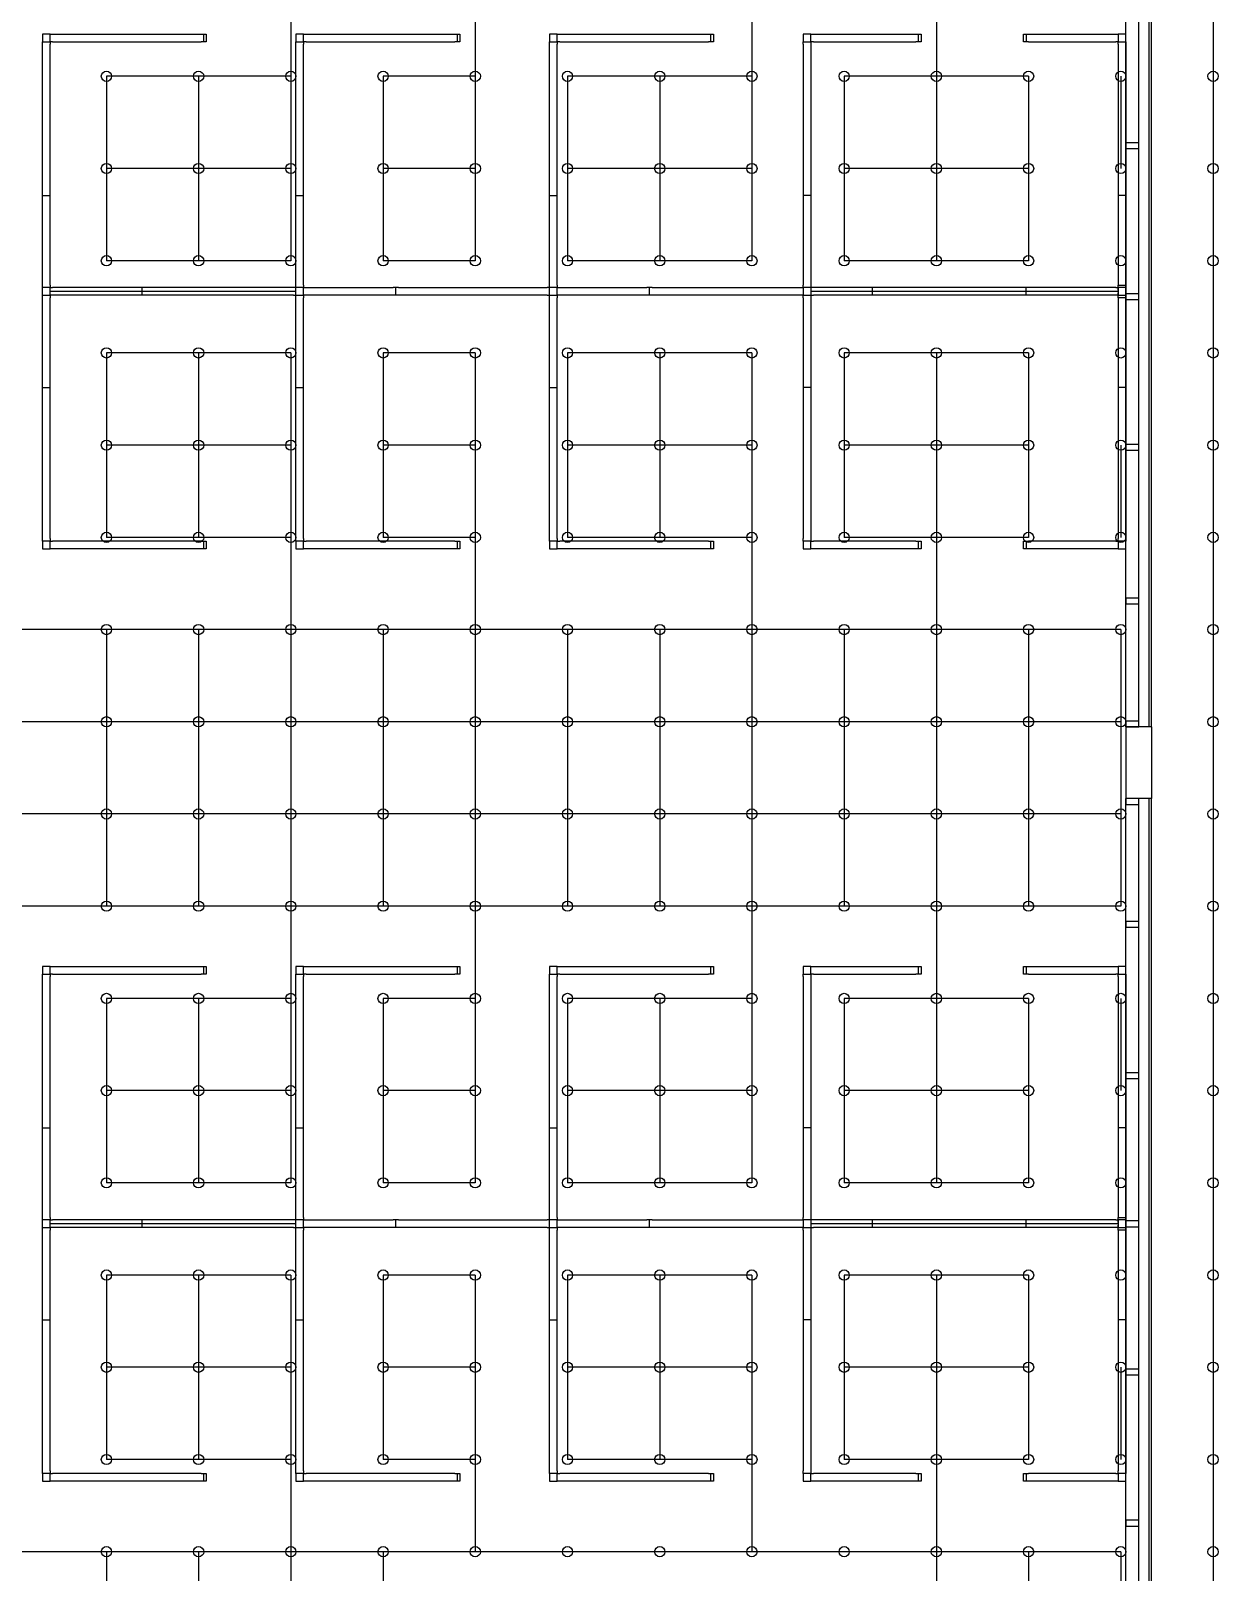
# Model space of a CAD drawing. Header units: inches. Extents: x 1102 to 3431, y 1202 to 3384.
# Drawn here: x 2946 to 3410, y 1988 to 2590 of the extents above; entities that cross this region are included whole.
import ezdxf

# ---------------------------------------------------------------- set-up
doc = ezdxf.new("R2010")
doc.units = ezdxf.units.IN
doc.header["$MEASUREMENT"] = 0
for name, color, linetype in [('E-B-FURR', 6, 'CONTINUOUS'), ('E-B-GLAZ', 8, 'CONTINUOUS'), ('E-B-MULL', 8, 'CONTINUOUS'), ('E-B-SHEL', 2, 'CONTINUOUS'), ('PANELS_201', 6, 'CONTINUOUS')]:
    doc.layers.add(name, color=color, linetype=linetype)

msp = doc.modelspace()

# ---------------------------------------------------------------- linework, layer by layer
at = {"layer": 'E-B-FURR'}
for p, q in [((3374, 2318), (3374, 2654)), ((3374, 1958), (3374, 2290))]:
    msp.add_line(p, q, dxfattribs=at)
at = {"layer": 'E-B-FURR', "color": 3}
for p, q in [((3048, 2608), (3048, 2572)), ((3120, 2608), (3120, 2572)), ((3228, 2608), (3228, 2572)), ((3300, 2608), (3300, 2572)), ((3408, 2608), (3408, 2572)), ((2976, 2572), (2976, 2536)), ((3012, 2572), (2976, 2572)), ((3012, 2572), (3012, 2536)), ((3048, 2572), (3012, 2572)), ((3048, 2572), (3048, 2536)), ((3084, 2572), (3084, 2536)), ((3120, 2572), (3084, 2572)), ((3120, 2572), (3120, 2536)), ((3156, 2572), (3156, 2536)), ((3192, 2572), (3156, 2572)), ((3192, 2572), (3192, 2536)), ((3228, 2572), (3192, 2572)), ((3228, 2572), (3228, 2536)), ((3264, 2572), (3264, 2536)), ((3300, 2572), (3264, 2572)), ((3300, 2572), (3300, 2536)), ((3336, 2572), (3300, 2572)), ((3336, 2572), (3336, 2536)), ((3372, 2572), (3372, 2536)), ((3408, 2572), (3408, 2536)), ((2976, 2536), (2976, 2500)), ((3012, 2536), (2976, 2536)), ((3012, 2536), (3012, 2500)), ((3048, 2536), (3012, 2536)), ((3048, 2536), (3048, 2500)), ((3084, 2536), (3084, 2500)), ((3120, 2536), (3084, 2536)), ((3120, 2536), (3120, 2500)), ((3156, 2536), (3156, 2500)), ((3192, 2536), (3156, 2536)), ((3192, 2536), (3192, 2500)), ((3228, 2536), (3192, 2536)), ((3228, 2536), (3228, 2500)), ((3264, 2536), (3264, 2500)), ((3300, 2536), (3264, 2536)), ((3300, 2536), (3300, 2500)), ((3336, 2536), (3300, 2536)), ((3336, 2536), (3336, 2500)), ((3408, 2536), (3408, 2500)), ((3012, 2500), (2976, 2500)), ((3048, 2500), (3012, 2500)), ((3120, 2500), (3084, 2500)), ((3192, 2500), (3156, 2500)), ((3228, 2500), (3192, 2500)), ((3300, 2500), (3264, 2500)), ((3336, 2500), (3300, 2500)), ((3408, 2500), (3408, 2464)), ((2976, 2464), (2976, 2428)), ((3012, 2464), (2976, 2464)), ((3012, 2464), (3012, 2428)), ((3048, 2464), (3012, 2464)), ((3048, 2464), (3048, 2428)), ((3084, 2464), (3084, 2428)), ((3120, 2464), (3084, 2464)), ((3120, 2464), (3120, 2428)), ((3156, 2464), (3156, 2428)), ((3192, 2464), (3156, 2464)), ((3192, 2464), (3192, 2428)), ((3228, 2464), (3192, 2464)), ((3228, 2464), (3228, 2428)), ((3264, 2464), (3264, 2428)), ((3300, 2464), (3264, 2464)), ((3300, 2464), (3300, 2428)), ((3336, 2464), (3300, 2464)), ((3336, 2464), (3336, 2428)), ((3408, 2464), (3408, 2428)), ((2976, 2428), (2976, 2392)), ((3012, 2428), (2976, 2428)), ((3012, 2428), (3012, 2392)), ((3048, 2428), (3012, 2428)), ((3048, 2428), (3048, 2392)), ((3084, 2428), (3084, 2392)), ((3120, 2428), (3084, 2428)), ((3120, 2428), (3120, 2392)), ((3156, 2428), (3156, 2392)), ((3192, 2428), (3156, 2428)), ((3192, 2428), (3192, 2392)), ((3228, 2428), (3192, 2428)), ((3228, 2428), (3228, 2392)), ((3264, 2428), (3264, 2392)), ((3300, 2428), (3264, 2428)), ((3300, 2428), (3300, 2392)), ((3336, 2428), (3300, 2428)), ((3336, 2428), (3336, 2392)), ((3372, 2428), (3372, 2392)), ((3408, 2428), (3408, 2392)), ((3012, 2392), (2976, 2392)), ((3048, 2392), (3012, 2392)), ((3048, 2392), (3048, 2356)), ((3120, 2392), (3084, 2392)), ((3120, 2392), (3120, 2356)), ((3192, 2392), (3156, 2392)), ((3228, 2392), (3192, 2392)), ((3228, 2392), (3228, 2356)), ((3300, 2392), (3264, 2392)), ((3300, 2392), (3300, 2356)), ((3336, 2392), (3300, 2392)), ((3408, 2392), (3408, 2356)), ((2976, 2356), (2940, 2356)), ((2976, 2356), (2976, 2320)), ((3012, 2356), (2976, 2356)), ((3012, 2356), (3012, 2320)), ((3048, 2356), (3012, 2356)), ((3048, 2356), (3048, 2320)), ((3084, 2356), (3048, 2356)), ((3084, 2356), (3084, 2320)), ((3120, 2356), (3084, 2356)), ((3120, 2356), (3120, 2320)), ((3156, 2356), (3120, 2356)), ((3156, 2356), (3156, 2320)), ((3192, 2356), (3156, 2356)), ((3192, 2356), (3192, 2320)), ((3228, 2356), (3192, 2356)), ((3228, 2356), (3228, 2320)), ((3264, 2356), (3228, 2356)), ((3264, 2356), (3264, 2320)), ((3300, 2356), (3264, 2356)), ((3300, 2356), (3300, 2320)), ((3336, 2356), (3300, 2356)), ((3336, 2356), (3336, 2320)), ((3372, 2356), (3336, 2356)), ((3372, 2356), (3372, 2320)), ((3408, 2356), (3408, 2320)), ((2976, 2320), (2940, 2320)), ((2976, 2320), (2976, 2284)), ((3012, 2320), (2976, 2320)), ((3012, 2320), (3012, 2284)), ((3048, 2320), (3012, 2320)), ((3048, 2320), (3048, 2284)), ((3084, 2320), (3048, 2320)), ((3084, 2320), (3084, 2284)), ((3120, 2320), (3084, 2320)), ((3120, 2320), (3120, 2284)), ((3156, 2320), (3120, 2320)), ((3156, 2320), (3156, 2284)), ((3192, 2320), (3156, 2320)), ((3192, 2320), (3192, 2284)), ((3228, 2320), (3192, 2320)), ((3228, 2320), (3228, 2284)), ((3264, 2320), (3228, 2320)), ((3264, 2320), (3264, 2284)), ((3300, 2320), (3264, 2320)), ((3300, 2320), (3300, 2284)), ((3336, 2320), (3300, 2320)), ((3336, 2320), (3336, 2284)), ((3372, 2320), (3336, 2320)), ((3372, 2320), (3372, 2284)), ((3408, 2320), (3408, 2284)), ((2976, 2284), (2940, 2284)), ((2976, 2284), (2976, 2248)), ((3012, 2284), (2976, 2284)), ((3012, 2284), (3012, 2248)), ((3048, 2284), (3012, 2284)), ((3048, 2284), (3048, 2248)), ((3084, 2284), (3048, 2284)), ((3084, 2284), (3084, 2248)), ((3120, 2284), (3084, 2284)), ((3120, 2284), (3120, 2248)), ((3156, 2284), (3120, 2284)), ((3156, 2284), (3156, 2248)), ((3192, 2284), (3156, 2284)), ((3192, 2284), (3192, 2248)), ((3228, 2284), (3192, 2284)), ((3228, 2284), (3228, 2248)), ((3264, 2284), (3228, 2284)), ((3264, 2284), (3264, 2248)), ((3300, 2284), (3264, 2284)), ((3300, 2284), (3300, 2248)), ((3336, 2284), (3300, 2284)), ((3336, 2284), (3336, 2248)), ((3372, 2284), (3336, 2284)), ((3372, 2284), (3372, 2248)), ((3408, 2284), (3408, 2248)), ((2976, 2248), (2940, 2248)), ((3012, 2248), (2976, 2248)), ((3048, 2248), (3012, 2248)), ((3048, 2248), (3048, 2212)), ((3084, 2248), (3048, 2248)), ((3120, 2248), (3084, 2248)), ((3120, 2248), (3120, 2212)), ((3156, 2248), (3120, 2248)), ((3192, 2248), (3156, 2248)), ((3228, 2248), (3192, 2248)), ((3228, 2248), (3228, 2212)), ((3264, 2248), (3228, 2248)), ((3300, 2248), (3264, 2248)), ((3300, 2248), (3300, 2212)), ((3336, 2248), (3300, 2248)), ((3372, 2248), (3336, 2248)), ((3408, 2248), (3408, 2212)), ((2976, 2212), (2976, 2176)), ((3012, 2212), (2976, 2212)), ((3012, 2212), (3012, 2176)), ((3048, 2212), (3012, 2212)), ((3048, 2212), (3048, 2176)), ((3084, 2212), (3084, 2176)), ((3120, 2212), (3084, 2212)), ((3120, 2212), (3120, 2176)), ((3156, 2212), (3156, 2176)), ((3192, 2212), (3156, 2212)), ((3192, 2212), (3192, 2176)), ((3228, 2212), (3192, 2212)), ((3228, 2212), (3228, 2176)), ((3264, 2212), (3264, 2176)), ((3300, 2212), (3264, 2212)), ((3300, 2212), (3300, 2176)), ((3336, 2212), (3300, 2212)), ((3336, 2212), (3336, 2176)), ((3372, 2212), (3372, 2176)), ((3408, 2212), (3408, 2176)), ((2976, 2176), (2976, 2140)), ((3012, 2176), (2976, 2176)), ((3012, 2176), (3012, 2140)), ((3048, 2176), (3012, 2176)), ((3048, 2176), (3048, 2140)), ((3084, 2176), (3084, 2140)), ((3120, 2176), (3084, 2176)), ((3120, 2176), (3120, 2140)), ((3156, 2176), (3156, 2140)), ((3192, 2176), (3156, 2176)), ((3192, 2176), (3192, 2140)), ((3228, 2176), (3192, 2176)), ((3228, 2176), (3228, 2140)), ((3264, 2176), (3264, 2140)), ((3300, 2176), (3264, 2176)), ((3300, 2176), (3300, 2140)), ((3336, 2176), (3300, 2176)), ((3336, 2176), (3336, 2140)), ((3408, 2176), (3408, 2140)), ((3012, 2140), (2976, 2140)), ((3048, 2140), (3012, 2140)), ((3120, 2140), (3084, 2140)), ((3192, 2140), (3156, 2140)), ((3228, 2140), (3192, 2140)), ((3300, 2140), (3264, 2140)), ((3336, 2140), (3300, 2140)), ((3408, 2140), (3408, 2104)), ((2976, 2104), (2976, 2068)), ((3012, 2104), (2976, 2104)), ((3012, 2104), (3012, 2068)), ((3048, 2104), (3012, 2104)), ((3048, 2104), (3048, 2068)), ((3084, 2104), (3084, 2068)), ((3120, 2104), (3084, 2104)), ((3120, 2104), (3120, 2068)), ((3156, 2104), (3156, 2068)), ((3192, 2104), (3156, 2104)), ((3192, 2104), (3192, 2068)), ((3228, 2104), (3192, 2104)), ((3228, 2104), (3228, 2068)), ((3264, 2104), (3264, 2068)), ((3300, 2104), (3264, 2104)), ((3300, 2104), (3300, 2068)), ((3336, 2104), (3300, 2104)), ((3336, 2104), (3336, 2068)), ((3408, 2104), (3408, 2068)), ((2976, 2068), (2976, 2032)), ((3012, 2068), (2976, 2068)), ((3012, 2068), (3012, 2032)), ((3048, 2068), (3012, 2068)), ((3048, 2068), (3048, 2032)), ((3084, 2068), (3084, 2032)), ((3120, 2068), (3084, 2068)), ((3120, 2068), (3120, 2032)), ((3156, 2068), (3156, 2032)), ((3192, 2068), (3156, 2068)), ((3192, 2068), (3192, 2032)), ((3228, 2068), (3192, 2068)), ((3228, 2068), (3228, 2032)), ((3264, 2068), (3264, 2032)), ((3300, 2068), (3264, 2068)), ((3300, 2068), (3300, 2032)), ((3336, 2068), (3300, 2068)), ((3336, 2068), (3336, 2032)), ((3372, 2068), (3372, 2032)), ((3408, 2068), (3408, 2032)), ((3012, 2032), (2976, 2032)), ((3048, 2032), (3012, 2032)), ((3048, 2032), (3048, 1996)), ((3120, 2032), (3084, 2032)), ((3120, 2032), (3120, 1996)), ((3192, 2032), (3156, 2032)), ((3228, 2032), (3192, 2032)), ((3228, 2032), (3228, 1996)), ((3300, 2032), (3264, 2032)), ((3300, 2032), (3300, 1996)), ((3336, 2032), (3300, 2032)), ((3408, 2032), (3408, 1996)), ((2976, 1996), (2940, 1996)), ((2976, 1996), (2976, 1960)), ((3012, 1996), (2976, 1996)), ((3012, 1996), (3012, 1960)), ((3048, 1996), (3012, 1996)), ((3048, 1996), (3048, 1960)), ((3084, 1996), (3048, 1996)), ((3084, 1996), (3084, 1960)), ((3120, 1996), (3084, 1996)), ((3156, 1996), (3120, 1996)), ((3192, 1996), (3156, 1996)), ((3228, 1996), (3192, 1996)), ((3264, 1996), (3228, 1996)), ((3300, 1996), (3264, 1996)), ((3300, 1996), (3300, 1960)), ((3336, 1996), (3300, 1996)), ((3336, 1996), (3336, 1960)), ((3372, 1996), (3336, 1996)), ((3372, 1996), (3372, 1960)), ((3408, 1996), (3408, 1960))]:
    msp.add_line(p, q, dxfattribs=at)
at = {"layer": 'E-B-FURR'}
for centre in [(2976, 2572), (3012, 2572), (3048, 2572), (3084, 2572), (3120, 2572), (3156, 2572), (3192, 2572), (3228, 2572), (3264, 2572), (3300, 2572), (3336, 2572), (3372, 2572), (3408, 2572), (2976, 2536), (3012, 2536), (3048, 2536), (3084, 2536), (3120, 2536), (3156, 2536), (3192, 2536), (3228, 2536), (3264, 2536), (3300, 2536), (3336, 2536), (3372, 2536), (3408, 2536), (2976, 2500), (3012, 2500), (3048, 2500), (3084, 2500), (3120, 2500), (3156, 2500), (3192, 2500), (3228, 2500), (3264, 2500), (3300, 2500), (3336, 2500), (3372, 2500), (3408, 2500), (2976, 2464), (3012, 2464), (3048, 2464), (3084, 2464), (3120, 2464), (3156, 2464), (3192, 2464), (3228, 2464), (3264, 2464), (3300, 2464), (3336, 2464), (3372, 2464), (3408, 2464), (2976, 2428), (3012, 2428), (3048, 2428), (3084, 2428), (3120, 2428), (3156, 2428), (3192, 2428), (3228, 2428), (3264, 2428), (3300, 2428), (3336, 2428), (3372, 2428), (3408, 2428), (2976, 2392), (3012, 2392), (3048, 2392), (3084, 2392), (3120, 2392), (3156, 2392), (3192, 2392), (3228, 2392), (3264, 2392), (3300, 2392), (3336, 2392), (3372, 2392), (3408, 2392), (2976, 2356), (3012, 2356), (3048, 2356), (3084, 2356), (3120, 2356), (3156, 2356), (3192, 2356), (3228, 2356), (3264, 2356), (3300, 2356), (3336, 2356), (3372, 2356), (3408, 2356), (2976, 2320), (3012, 2320), (3048, 2320), (3084, 2320), (3120, 2320), (3156, 2320), (3192, 2320), (3228, 2320), (3264, 2320), (3300, 2320), (3336, 2320), (3372, 2320), (3408, 2320), (2976, 2284), (3012, 2284), (3048, 2284), (3084, 2284), (3120, 2284), (3156, 2284), (3192, 2284), (3228, 2284), (3264, 2284), (3300, 2284), (3336, 2284), (3372, 2284), (3408, 2284), (2976, 2248), (3012, 2248), (3048, 2248), (3084, 2248), (3120, 2248), (3156, 2248), (3192, 2248), (3228, 2248), (3264, 2248), (3300, 2248), (3336, 2248), (3372, 2248), (3408, 2248), (2976, 2212), (3012, 2212), (3048, 2212), (3084, 2212), (3120, 2212), (3156, 2212), (3192, 2212), (3228, 2212), (3264, 2212), (3300, 2212), (3336, 2212), (3372, 2212), (3408, 2212), (2976, 2176), (3012, 2176), (3048, 2176), (3084, 2176), (3120, 2176), (3156, 2176), (3192, 2176), (3228, 2176), (3264, 2176), (3300, 2176), (3336, 2176), (3372, 2176), (3408, 2176), (2976, 2140), (3012, 2140), (3048, 2140), (3084, 2140), (3120, 2140), (3156, 2140), (3192, 2140), (3228, 2140), (3264, 2140), (3300, 2140), (3336, 2140), (3372, 2140), (3408, 2140), (2976, 2104), (3012, 2104), (3048, 2104), (3084, 2104), (3120, 2104), (3156, 2104), (3192, 2104), (3228, 2104), (3264, 2104), (3300, 2104), (3336, 2104), (3372, 2104), (3408, 2104), (2976, 2068), (3012, 2068), (3048, 2068), (3084, 2068), (3120, 2068), (3156, 2068), (3192, 2068), (3228, 2068), (3264, 2068), (3300, 2068), (3336, 2068), (3372, 2068), (3408, 2068), (2976, 2032), (3012, 2032), (3048, 2032), (3084, 2032), (3120, 2032), (3156, 2032), (3192, 2032), (3228, 2032), (3264, 2032), (3300, 2032), (3336, 2032), (3372, 2032), (3408, 2032), (2976, 1996), (3012, 1996), (3048, 1996), (3084, 1996), (3120, 1996), (3156, 1996), (3192, 1996), (3228, 1996), (3264, 1996), (3300, 1996), (3336, 1996), (3372, 1996), (3408, 1996)]:
    msp.add_circle(centre, 2, dxfattribs=at)
at = {"layer": 'E-B-GLAZ'}
for p, q in [((3379, 2318), (3379, 2654)), ((3383, 2318), (3383, 2654)), ((3384, 2318), (3384, 2654)), ((3379, 1958), (3379, 2290)), ((3383, 1958), (3383, 2290)), ((3384, 1958), (3384, 2290))]:
    msp.add_line(p, q, dxfattribs=at)
at = {"layer": 'E-B-MULL'}
for points in [[(3379, 2546), (3374, 2546), (3374, 2543.75), (3379, 2543.75)], [(3379, 2487.125), (3374, 2487.125), (3374, 2484.875), (3379, 2484.875)], [(3379, 2428.25), (3374, 2428.25), (3374, 2426), (3379, 2426)], [(3379, 2368.25), (3374, 2368.25), (3374, 2366), (3379, 2366)], [(3379, 2320.25), (3374, 2320.25), (3374, 2318), (3379, 2318)], [(3379, 2290), (3374, 2290), (3374, 2287.75), (3379, 2287.75)], [(3379, 2242), (3374, 2242), (3374, 2239.75), (3379, 2239.75)], [(3379, 2183), (3374, 2183), (3374, 2180.75), (3379, 2180.75)], [(3379, 2125.125), (3374, 2125.125), (3374, 2122.875), (3379, 2122.875)], [(3379, 2067.25), (3374, 2067.25), (3374, 2065), (3379, 2065)], [(3379, 2008.25), (3374, 2008.25), (3374, 2006), (3379, 2006)]]:
    msp.add_lwpolyline(points, close=True, dxfattribs=at)
at = {"layer": 'E-B-SHEL'}
for p, q in [((3384, 2318), (3374, 2318)), ((3374, 2318), (3374, 2290)), ((3384, 2318), (3384, 2290)), ((3384, 2290), (3374, 2290))]:
    msp.add_line(p, q, dxfattribs=at)
at = {"layer": 'PANELS_201', "linetype": 'Continuous'}
for p, q in [((3371, 2526.499223), (3371, 2524.499223)), ((3374, 2525.499223), (3371, 2525.499223)), ((3374, 2526.499223), (3374, 2524.499223)), ((3053.998679, 2489.5), (3087.998679, 2489.5)), ((3087.998679, 2486.5), (3053.998679, 2486.5)), ((3089.998679, 2489.5), (3147.998679, 2489.5)), ((3147.998679, 2486.5), (3089.998679, 2486.5)), ((3152.998679, 2489.5), (3186.998679, 2489.5)), ((3186.998679, 2486.5), (3152.998679, 2486.5)), ((3188.998679, 2489.5), (3246.998679, 2489.5)), ((3246.998679, 2486.5), (3188.998679, 2486.5)), ((3370.998679, 2486.5), (3373.998679, 2486.5)), ((3374, 2489.499225), (3371, 2489.499225)), ((3370.998679, 2451.500002), (3370.998679, 2449.500002)), ((3373.998679, 2450.500002), (3370.998679, 2450.500002)), ((3373.998679, 2451.500002), (3373.998679, 2449.500002)), ((3371, 2162.499223), (3371, 2160.499223)), ((3374, 2161.499223), (3371, 2161.499223)), ((3374, 2162.499223), (3374, 2160.499223)), ((3053.998679, 2125.5), (3087.998679, 2125.5)), ((3089.998679, 2125.5), (3147.998679, 2125.5)), ((3152.998679, 2125.5), (3186.998679, 2125.5)), ((3188.998679, 2125.5), (3246.998679, 2125.5)), ((3374, 2125.499225), (3371, 2125.499225)), ((3087.998679, 2122.5), (3053.998679, 2122.5)), ((3147.998679, 2122.5), (3089.998679, 2122.5)), ((3186.998679, 2122.5), (3152.998679, 2122.5)), ((3246.998679, 2122.5), (3188.998679, 2122.5)), ((3370.998679, 2122.5), (3373.998679, 2122.5)), ((3370.998679, 2087.500002), (3370.998679, 2085.500002)), ((3373.998679, 2086.500002), (3370.998679, 2086.500002)), ((3373.998679, 2087.500002), (3373.998679, 2085.500002))]:
    msp.add_line(p, q, dxfattribs=at)
for points in [[(2953.998679, 2588.5), (2950.998679, 2588.5), (2950.998679, 2585.5)], [(2954.998679, 2585.5), (2953.998679, 2585.5), (2953.998679, 2588.5), (2954.998679, 2588.5)], [(2954.998679, 2588.5), (3012.998679, 2588.5)], [(3012.998679, 2588.5), (3013.998679, 2588.5), (3014.998679, 2588.5), (3014.998679, 2585.5), (3012.998679, 2585.5)], [(3013.998679, 2585.5), (3013.998679, 2588.5)], [(3052.998679, 2588.5), (3049.998679, 2588.5), (3049.998679, 2585.5)], [(3053.998679, 2585.5), (3052.998679, 2585.5), (3052.998679, 2588.5), (3053.998679, 2588.5)], [(3053.998679, 2588.5), (3111.998679, 2588.5)], [(3111.998679, 2588.5), (3112.998679, 2588.5), (3113.998679, 2588.5), (3113.998679, 2585.5), (3111.998679, 2585.5)], [(3112.998679, 2585.5), (3112.998679, 2588.5)], [(3151.998679, 2588.5), (3148.998679, 2588.5), (3148.998679, 2585.5)], [(3152.998679, 2585.5), (3151.998679, 2585.5), (3151.998679, 2588.5), (3152.998679, 2588.5)], [(3152.998679, 2588.5), (3210.998679, 2588.5)], [(3210.998679, 2588.5), (3211.998679, 2588.5), (3212.998679, 2588.5), (3212.998679, 2585.5), (3210.998679, 2585.5)], [(3211.998679, 2585.5), (3211.998679, 2588.5)], [(3250.998679, 2588.5), (3247.998679, 2588.5), (3247.998679, 2585.5)], [(3251.998679, 2585.5), (3250.998679, 2585.5), (3250.998679, 2588.5), (3251.998679, 2588.5)], [(3251.998679, 2588.5), (3291.998679, 2588.5)], [(3291.998679, 2588.5), (3292.998679, 2588.5), (3293.998679, 2588.5), (3293.998679, 2585.5), (3291.998679, 2585.5)], [(3292.998679, 2585.5), (3292.998679, 2588.5)], [(3336.000002, 2585.499223), (3335.000002, 2585.499223), (3334.000002, 2585.499223), (3334.000002, 2588.499223), (3336.000002, 2588.499223)], [(3335.000002, 2588.499223), (3335.000002, 2585.499223)], [(3336.000002, 2588.499223), (3370, 2588.499223)], [(3370, 2588.499223), (3371, 2588.499223), (3371, 2585.499223), (3370, 2585.499223)], [(3374, 2585.499223), (3374, 2588.499223), (3371, 2588.499223)], [(2950.998679, 2584.5), (2950.998679, 2585.5), (2953.998679, 2585.5), (2953.998679, 2584.5)], [(2950.998679, 2526.5), (2950.998679, 2584.5)], [(2953.998679, 2526.5), (2953.998679, 2584.5)], [(2954.998679, 2585.5), (3012.998679, 2585.5)], [(3049.998679, 2584.5), (3049.998679, 2585.5), (3052.998679, 2585.5), (3052.998679, 2584.5)], [(3049.998679, 2526.5), (3049.998679, 2584.5)], [(3052.998679, 2526.5), (3052.998679, 2584.5)], [(3053.998679, 2585.5), (3111.998679, 2585.5)], [(3148.998679, 2584.5), (3148.998679, 2585.5), (3151.998679, 2585.5), (3151.998679, 2584.5)], [(3148.998679, 2526.5), (3148.998679, 2584.5)], [(3151.998679, 2526.5), (3151.998679, 2584.5)], [(3152.998679, 2585.5), (3210.998679, 2585.5)], [(3247.998679, 2584.5), (3247.998679, 2585.5), (3250.998679, 2585.5), (3250.998679, 2584.5)], [(3247.998679, 2584.5), (3247.998679, 2526.5)], [(3250.998679, 2584.5), (3250.998679, 2526.5)], [(3251.998679, 2585.5), (3291.998679, 2585.5)], [(3336.000002, 2585.499223), (3370, 2585.499223)], [(3371, 2584.499223), (3371, 2585.499223), (3374, 2585.499223), (3374, 2584.499223)], [(3371, 2584.499223), (3371, 2526.499223)], [(3374, 2584.499223), (3374, 2526.499223)], [(2950.998679, 2524.5), (2950.998679, 2526.5)], [(2950.998679, 2525.5), (2953.998679, 2525.5)], [(2950.998679, 2490.5), (2950.998679, 2524.5)], [(2953.998679, 2524.5), (2953.998679, 2526.5)], [(2953.998679, 2490.5), (2953.998679, 2524.5)], [(3049.998679, 2524.5), (3049.998679, 2526.5)], [(3049.998679, 2525.5), (3052.998679, 2525.5)], [(3049.998679, 2490.5), (3049.998679, 2524.5)], [(3052.998679, 2524.5), (3052.998679, 2526.5)], [(3052.998679, 2490.5), (3052.998679, 2524.5)], [(3148.998679, 2524.5), (3148.998679, 2526.5)], [(3148.998679, 2525.5), (3151.998679, 2525.5)], [(3148.998679, 2490.5), (3148.998679, 2524.5)], [(3151.998679, 2524.5), (3151.998679, 2526.5)], [(3151.998679, 2490.5), (3151.998679, 2524.5)], [(3247.998679, 2526.5), (3247.998679, 2524.5)], [(3250.998679, 2525.5), (3247.998679, 2525.5)], [(3247.998679, 2524.5), (3247.998679, 2490.5)], [(3250.998679, 2526.5), (3250.998679, 2524.5)], [(3250.998679, 2524.5), (3250.998679, 2490.5)], [(3371, 2524.499223), (3371, 2490.499225)], [(3374, 2524.499223), (3374, 2490.499225)], [(2953.998679, 2490.5), (2953.998679, 2489.5), (2950.998679, 2489.5), (2950.998679, 2490.5)], [(2950.998679, 2486.5), (2950.998679, 2489.5)], [(2950.998679, 2485.5), (2950.998679, 2486.5), (2953.998679, 2486.5), (2953.998679, 2485.5)], [(2950.998679, 2451.5), (2950.998679, 2485.5)], [(2954.998679, 2486.5), (2953.998679, 2486.5), (2953.998679, 2489.5), (2954.998679, 2489.5)], [(2989.998679, 2488), (2953.998679, 2488)], [(2953.998679, 2451.5), (2953.998679, 2485.5)], [(2988.998679, 2489.5), (2954.998679, 2489.5)], [(2988.998679, 2486.5), (2954.998679, 2486.5)], [(2990.998679, 2489.5), (2988.998679, 2489.5)], [(2990.998679, 2486.5), (2988.998679, 2486.5)], [(2989.998679, 2486.5), (2989.998679, 2489.5)], [(3049.998679, 2488), (2989.998679, 2488)], [(3048.998679, 2489.5), (2990.998679, 2489.5)], [(3048.998679, 2486.5), (2990.998679, 2486.5)], [(3048.998679, 2486.5), (3049.998679, 2486.5), (3049.998679, 2489.5), (3048.998679, 2489.5)], [(3052.998679, 2490.5), (3052.998679, 2489.5), (3049.998679, 2489.5), (3049.998679, 2490.5)], [(3049.998679, 2485.5), (3049.998679, 2486.5), (3052.998679, 2486.5), (3052.998679, 2485.5)], [(3049.998679, 2451.5), (3049.998679, 2485.5)], [(3053.998679, 2486.5), (3052.998679, 2486.5), (3052.998679, 2489.5), (3053.998679, 2489.5)], [(3052.998679, 2451.5), (3052.998679, 2485.5)], [(3089.998679, 2489.5), (3087.998679, 2489.5)], [(3089.998679, 2486.5), (3087.998679, 2486.5)], [(3088.998679, 2486.5), (3088.998679, 2489.5)], [(3147.998679, 2486.5), (3148.998679, 2486.5), (3148.998679, 2489.5), (3147.998679, 2489.5)], [(3151.998679, 2490.5), (3151.998679, 2489.5), (3148.998679, 2489.5), (3148.998679, 2490.5)], [(3148.998679, 2485.5), (3148.998679, 2486.5), (3151.998679, 2486.5), (3151.998679, 2485.5)], [(3148.998679, 2451.5), (3148.998679, 2485.5)], [(3152.998679, 2486.5), (3151.998679, 2486.5), (3151.998679, 2489.5), (3152.998679, 2489.5)], [(3151.998679, 2451.5), (3151.998679, 2485.5)], [(3188.998679, 2489.5), (3186.998679, 2489.5)], [(3188.998679, 2486.5), (3186.998679, 2486.5)], [(3187.998679, 2486.5), (3187.998679, 2489.5)], [(3246.998679, 2489.5), (3247.998679, 2489.5), (3247.998679, 2486.5), (3246.998679, 2486.5)], [(3250.998679, 2490.5), (3250.998679, 2489.5), (3247.998679, 2489.5), (3247.998679, 2490.5)], [(3247.998679, 2485.5), (3247.998679, 2486.5), (3250.998679, 2486.5), (3250.998679, 2485.5)], [(3247.998679, 2485.5), (3247.998679, 2451.5)], [(3251.998679, 2489.5), (3250.998679, 2489.5), (3250.998679, 2486.5), (3251.998679, 2486.5)], [(3274.998679, 2488), (3250.998679, 2488)], [(3250.998679, 2485.5), (3250.998679, 2451.5)], [(3273.998679, 2489.5), (3251.998679, 2489.5)], [(3273.998679, 2486.5), (3251.998679, 2486.5)], [(3275.998679, 2489.5), (3273.998679, 2489.5)], [(3275.998679, 2486.5), (3273.998679, 2486.5)], [(3274.998679, 2486.5), (3274.998679, 2489.5)], [(3334.998679, 2488), (3274.998679, 2488)], [(3333.998679, 2489.5), (3275.998679, 2489.5)], [(3333.998679, 2486.5), (3275.998679, 2486.5)], [(3335.998679, 2489.5), (3333.998679, 2489.5)], [(3335.998679, 2486.5), (3333.998679, 2486.5)], [(3334.998679, 2486.5), (3334.998679, 2489.5)], [(3371, 2487.999225), (3335, 2487.999225)], [(3370, 2489.499225), (3336, 2489.499225)], [(3370, 2486.499225), (3336, 2486.499225)], [(3369.998679, 2489.5), (3370.998679, 2489.5), (3370.998679, 2486.5), (3369.998679, 2486.5)], [(3373.998679, 2490.5), (3373.998679, 2489.5), (3370.998679, 2489.5), (3370.998679, 2490.5)], [(3373.998679, 2487.5), (3373.998679, 2486.5), (3373.998679, 2485.5), (3370.998679, 2485.5), (3370.998679, 2487.5)], [(3370.998679, 2485.5), (3370.998679, 2486.5), (3373.998679, 2486.5), (3373.998679, 2485.5)], [(3370.998679, 2485.5), (3370.998679, 2451.500002)], [(3371, 2488.499225), (3371, 2489.499225), (3371, 2490.499225), (3374, 2490.499225), (3374, 2488.499225)], [(3373.998679, 2489.5), (3373.998679, 2486.5)], [(3373.998679, 2485.5), (3373.998679, 2451.500002)], [(2950.998679, 2449.5), (2950.998679, 2451.5)], [(2950.998679, 2450.5), (2953.998679, 2450.5)], [(2950.998679, 2391.5), (2950.998679, 2449.5)], [(2953.998679, 2449.5), (2953.998679, 2451.5)], [(2953.998679, 2391.5), (2953.998679, 2449.5)], [(3049.998679, 2449.5), (3049.998679, 2451.5)], [(3049.998679, 2450.5), (3052.998679, 2450.5)], [(3049.998679, 2391.5), (3049.998679, 2449.5)], [(3052.998679, 2449.5), (3052.998679, 2451.5)], [(3052.998679, 2391.5), (3052.998679, 2449.5)], [(3148.998679, 2449.5), (3148.998679, 2451.5)], [(3148.998679, 2450.5), (3151.998679, 2450.5)], [(3148.998679, 2391.5), (3148.998679, 2449.5)], [(3151.998679, 2449.5), (3151.998679, 2451.5)], [(3151.998679, 2391.5), (3151.998679, 2449.5)], [(3247.998679, 2451.5), (3247.998679, 2449.5)], [(3250.998679, 2450.5), (3247.998679, 2450.5)], [(3247.998679, 2449.5), (3247.998679, 2391.5)], [(3250.998679, 2451.5), (3250.998679, 2449.5)], [(3250.998679, 2449.5), (3250.998679, 2391.5)], [(3371, 2449.500777), (3371, 2391.500777)], [(3374, 2449.500777), (3374, 2391.500777)], [(2953.998679, 2391.5), (2953.998679, 2390.5), (2950.998679, 2390.5), (2950.998679, 2391.5)], [(2950.998679, 2390.5), (2950.998679, 2387.5), (2953.998679, 2387.5)], [(2954.998679, 2387.5), (2953.998679, 2387.5), (2953.998679, 2390.5), (2954.998679, 2390.5)], [(3012.998679, 2390.5), (2954.998679, 2390.5)], [(3012.998679, 2390.5), (3013.998679, 2390.5), (3014.998679, 2390.5), (3014.998679, 2387.5), (3012.998679, 2387.5)], [(3013.998679, 2387.5), (3013.998679, 2390.5)], [(3052.998679, 2391.5), (3052.998679, 2390.5), (3049.998679, 2390.5), (3049.998679, 2391.5)], [(3049.998679, 2390.5), (3049.998679, 2387.5), (3052.998679, 2387.5)], [(3053.998679, 2387.5), (3052.998679, 2387.5), (3052.998679, 2390.5), (3053.998679, 2390.5)], [(3111.998679, 2390.5), (3053.998679, 2390.5)], [(3111.998679, 2390.5), (3112.998679, 2390.5), (3113.998679, 2390.5), (3113.998679, 2387.5), (3111.998679, 2387.5)], [(3112.998679, 2387.5), (3112.998679, 2390.5)], [(3151.998679, 2391.5), (3151.998679, 2390.5), (3148.998679, 2390.5), (3148.998679, 2391.5)], [(3148.998679, 2390.5), (3148.998679, 2387.5), (3151.998679, 2387.5)], [(3152.998679, 2387.5), (3151.998679, 2387.5), (3151.998679, 2390.5), (3152.998679, 2390.5)], [(3210.998679, 2390.5), (3152.998679, 2390.5)], [(3210.998679, 2390.5), (3211.998679, 2390.5), (3212.998679, 2390.5), (3212.998679, 2387.5), (3210.998679, 2387.5)], [(3211.998679, 2387.5), (3211.998679, 2390.5)], [(3250.998679, 2391.5), (3250.998679, 2390.5), (3247.998679, 2390.5), (3247.998679, 2391.5)], [(3247.998679, 2390.5), (3247.998679, 2387.5), (3250.998679, 2387.5)], [(3251.998679, 2387.5), (3250.998679, 2387.5), (3250.998679, 2390.5), (3251.998679, 2390.5)], [(3291.998679, 2390.501554), (3251.998679, 2390.501554)], [(3291.998679, 2390.501554), (3292.998679, 2390.501554), (3293.998679, 2390.501554), (3293.998679, 2387.501554), (3291.998679, 2387.501554)], [(3292.998679, 2387.501554), (3292.998679, 2390.501554)], [(3336.000002, 2387.500777), (3335.000002, 2387.500777), (3334.000002, 2387.500777), (3334.000002, 2390.500777), (3336.000002, 2390.500777)], [(3335.000002, 2390.500777), (3335.000002, 2387.500777)], [(3370, 2390.500777), (3336.000002, 2390.500777)], [(3370, 2390.500777), (3371, 2390.500777), (3371, 2387.500777), (3370, 2387.500777)], [(3374, 2391.500777), (3374, 2390.500777), (3371, 2390.500777), (3371, 2391.500777)], [(3371, 2387.500777), (3374, 2387.500777), (3374, 2390.500777)], [(3012.998679, 2387.5), (2954.998679, 2387.5)], [(3111.998679, 2387.5), (3053.998679, 2387.5)], [(3210.998679, 2387.5), (3152.998679, 2387.5)], [(3291.998679, 2387.501554), (3251.998679, 2387.501554)], [(3370, 2387.500777), (3336.000002, 2387.500777)], [(2953.998679, 2224.5), (2950.998679, 2224.5), (2950.998679, 2221.5)], [(2950.998679, 2220.5), (2950.998679, 2221.5), (2953.998679, 2221.5), (2953.998679, 2220.5)], [(2950.998679, 2162.5), (2950.998679, 2220.5)], [(2954.998679, 2221.5), (2953.998679, 2221.5), (2953.998679, 2224.5), (2954.998679, 2224.5)], [(2953.998679, 2162.5), (2953.998679, 2220.5)], [(2954.998679, 2224.5), (3012.998679, 2224.5)], [(2954.998679, 2221.5), (3012.998679, 2221.5)], [(3012.998679, 2224.5), (3013.998679, 2224.5), (3014.998679, 2224.5), (3014.998679, 2221.5), (3012.998679, 2221.5)], [(3013.998679, 2221.5), (3013.998679, 2224.5)], [(3052.998679, 2224.5), (3049.998679, 2224.5), (3049.998679, 2221.5)], [(3049.998679, 2220.5), (3049.998679, 2221.5), (3052.998679, 2221.5), (3052.998679, 2220.5)], [(3049.998679, 2162.5), (3049.998679, 2220.5)], [(3053.998679, 2221.5), (3052.998679, 2221.5), (3052.998679, 2224.5), (3053.998679, 2224.5)], [(3052.998679, 2162.5), (3052.998679, 2220.5)], [(3053.998679, 2224.5), (3111.998679, 2224.5)], [(3053.998679, 2221.5), (3111.998679, 2221.5)], [(3111.998679, 2224.5), (3112.998679, 2224.5), (3113.998679, 2224.5), (3113.998679, 2221.5), (3111.998679, 2221.5)], [(3112.998679, 2221.5), (3112.998679, 2224.5)], [(3151.998679, 2224.5), (3148.998679, 2224.5), (3148.998679, 2221.5)], [(3148.998679, 2220.5), (3148.998679, 2221.5), (3151.998679, 2221.5), (3151.998679, 2220.5)], [(3148.998679, 2162.5), (3148.998679, 2220.5)], [(3152.998679, 2221.5), (3151.998679, 2221.5), (3151.998679, 2224.5), (3152.998679, 2224.5)], [(3151.998679, 2162.5), (3151.998679, 2220.5)], [(3152.998679, 2224.5), (3210.998679, 2224.5)], [(3152.998679, 2221.5), (3210.998679, 2221.5)], [(3210.998679, 2224.5), (3211.998679, 2224.5), (3212.998679, 2224.5), (3212.998679, 2221.5), (3210.998679, 2221.5)], [(3211.998679, 2221.5), (3211.998679, 2224.5)], [(3250.998679, 2224.5), (3247.998679, 2224.5), (3247.998679, 2221.5)], [(3247.998679, 2220.5), (3247.998679, 2221.5), (3250.998679, 2221.5), (3250.998679, 2220.5)], [(3247.998679, 2220.5), (3247.998679, 2162.5)], [(3251.998679, 2221.5), (3250.998679, 2221.5), (3250.998679, 2224.5), (3251.998679, 2224.5)], [(3250.998679, 2220.5), (3250.998679, 2162.5)], [(3251.998679, 2224.5), (3291.998679, 2224.5)], [(3251.998679, 2221.5), (3291.998679, 2221.5)], [(3291.998679, 2224.5), (3292.998679, 2224.5), (3293.998679, 2224.5), (3293.998679, 2221.5), (3291.998679, 2221.5)], [(3292.998679, 2221.5), (3292.998679, 2224.5)], [(3336.000002, 2221.499223), (3335.000002, 2221.499223), (3334.000002, 2221.499223), (3334.000002, 2224.499223), (3336.000002, 2224.499223)], [(3335.000002, 2224.499223), (3335.000002, 2221.499223)], [(3336.000002, 2224.499223), (3370, 2224.499223)], [(3336.000002, 2221.499223), (3370, 2221.499223)], [(3370, 2224.499223), (3371, 2224.499223), (3371, 2221.499223), (3370, 2221.499223)], [(3374, 2221.499223), (3374, 2224.499223), (3371, 2224.499223)], [(3371, 2220.499223), (3371, 2221.499223), (3374, 2221.499223), (3374, 2220.499223)], [(3371, 2220.499223), (3371, 2162.499223)], [(3374, 2220.499223), (3374, 2162.499223)], [(2950.998679, 2160.5), (2950.998679, 2162.5)], [(2950.998679, 2161.5), (2953.998679, 2161.5)], [(2950.998679, 2126.5), (2950.998679, 2160.5)], [(2953.998679, 2160.5), (2953.998679, 2162.5)], [(2953.998679, 2126.5), (2953.998679, 2160.5)], [(3049.998679, 2160.5), (3049.998679, 2162.5)], [(3049.998679, 2161.5), (3052.998679, 2161.5)], [(3049.998679, 2126.5), (3049.998679, 2160.5)], [(3052.998679, 2160.5), (3052.998679, 2162.5)], [(3052.998679, 2126.5), (3052.998679, 2160.5)], [(3148.998679, 2160.5), (3148.998679, 2162.5)], [(3148.998679, 2161.5), (3151.998679, 2161.5)], [(3148.998679, 2126.5), (3148.998679, 2160.5)], [(3151.998679, 2160.5), (3151.998679, 2162.5)], [(3151.998679, 2126.5), (3151.998679, 2160.5)], [(3247.998679, 2162.5), (3247.998679, 2160.5)], [(3250.998679, 2161.5), (3247.998679, 2161.5)], [(3247.998679, 2160.5), (3247.998679, 2126.5)], [(3250.998679, 2162.5), (3250.998679, 2160.5)], [(3250.998679, 2160.5), (3250.998679, 2126.5)], [(3371, 2160.499223), (3371, 2126.499225)], [(3374, 2160.499223), (3374, 2126.499225)], [(2953.998679, 2126.5), (2953.998679, 2125.5), (2950.998679, 2125.5), (2950.998679, 2126.5)], [(2950.998679, 2122.5), (2950.998679, 2125.5)], [(2954.998679, 2122.5), (2953.998679, 2122.5), (2953.998679, 2125.5), (2954.998679, 2125.5)], [(2988.998679, 2125.5), (2954.998679, 2125.5)], [(2990.998679, 2125.5), (2988.998679, 2125.5)], [(2989.998679, 2122.5), (2989.998679, 2125.5)], [(3048.998679, 2125.5), (2990.998679, 2125.5)], [(3048.998679, 2122.5), (3049.998679, 2122.5), (3049.998679, 2125.5), (3048.998679, 2125.5)], [(3052.998679, 2126.5), (3052.998679, 2125.5), (3049.998679, 2125.5), (3049.998679, 2126.5)], [(3053.998679, 2122.5), (3052.998679, 2122.5), (3052.998679, 2125.5), (3053.998679, 2125.5)], [(3089.998679, 2125.5), (3087.998679, 2125.5)], [(3088.998679, 2122.5), (3088.998679, 2125.5)], [(3147.998679, 2122.5), (3148.998679, 2122.5), (3148.998679, 2125.5), (3147.998679, 2125.5)], [(3151.998679, 2126.5), (3151.998679, 2125.5), (3148.998679, 2125.5), (3148.998679, 2126.5)], [(3152.998679, 2122.5), (3151.998679, 2122.5), (3151.998679, 2125.5), (3152.998679, 2125.5)], [(3188.998679, 2125.5), (3186.998679, 2125.5)], [(3187.998679, 2122.5), (3187.998679, 2125.5)], [(3246.998679, 2125.5), (3247.998679, 2125.5), (3247.998679, 2122.5), (3246.998679, 2122.5)], [(3250.998679, 2126.5), (3250.998679, 2125.5), (3247.998679, 2125.5), (3247.998679, 2126.5)], [(3251.998679, 2125.5), (3250.998679, 2125.5), (3250.998679, 2122.5), (3251.998679, 2122.5)], [(3273.998679, 2125.5), (3251.998679, 2125.5)], [(3275.998679, 2125.5), (3273.998679, 2125.5)], [(3274.998679, 2122.5), (3274.998679, 2125.5)], [(3333.998679, 2125.5), (3275.998679, 2125.5)], [(3335.998679, 2125.5), (3333.998679, 2125.5)], [(3334.998679, 2122.5), (3334.998679, 2125.5)], [(3369.998679, 2125.5), (3335.998679, 2125.5)], [(3369.998679, 2125.5), (3370.998679, 2125.5), (3370.998679, 2122.5), (3369.998679, 2122.5)], [(3373.998679, 2126.5), (3373.998679, 2125.5), (3370.998679, 2125.5), (3370.998679, 2126.5)], [(3371, 2124.499225), (3371, 2125.499225), (3371, 2126.499225), (3374, 2126.499225), (3374, 2124.499225)], [(3373.998679, 2125.5), (3373.998679, 2122.5)], [(2950.998679, 2121.5), (2950.998679, 2122.5), (2953.998679, 2122.5), (2953.998679, 2121.5)], [(2950.998679, 2087.5), (2950.998679, 2121.5)], [(2989.998679, 2124), (2953.998679, 2124)], [(2953.998679, 2087.5), (2953.998679, 2121.5)], [(2988.998679, 2122.5), (2954.998679, 2122.5)], [(2990.998679, 2122.5), (2988.998679, 2122.5)], [(3049.998679, 2124), (2989.998679, 2124)], [(3048.998679, 2122.5), (2990.998679, 2122.5)], [(3049.998679, 2121.5), (3049.998679, 2122.5), (3052.998679, 2122.5), (3052.998679, 2121.5)], [(3049.998679, 2087.5), (3049.998679, 2121.5)], [(3052.998679, 2087.5), (3052.998679, 2121.5)], [(3089.998679, 2122.5), (3087.998679, 2122.5)], [(3148.998679, 2121.5), (3148.998679, 2122.5), (3151.998679, 2122.5), (3151.998679, 2121.5)], [(3148.998679, 2087.5), (3148.998679, 2121.5)], [(3151.998679, 2087.5), (3151.998679, 2121.5)], [(3188.998679, 2122.5), (3186.998679, 2122.5)], [(3247.998679, 2121.5), (3247.998679, 2122.5), (3250.998679, 2122.5), (3250.998679, 2121.5)], [(3247.998679, 2121.5), (3247.998679, 2087.5)], [(3274.998679, 2124), (3250.998679, 2124)], [(3250.998679, 2121.5), (3250.998679, 2087.5)], [(3273.998679, 2122.5), (3251.998679, 2122.5)], [(3275.998679, 2122.5), (3273.998679, 2122.5)], [(3334.998679, 2124), (3274.998679, 2124)], [(3333.998679, 2122.5), (3275.998679, 2122.5)], [(3335.998679, 2122.5), (3333.998679, 2122.5)], [(3370.998679, 2124), (3334.998679, 2124)], [(3369.998679, 2122.5), (3335.998679, 2122.5)], [(3373.998679, 2123.5), (3373.998679, 2122.5), (3373.998679, 2121.5), (3370.998679, 2121.5), (3370.998679, 2123.5)], [(3370.998679, 2121.5), (3370.998679, 2122.5), (3373.998679, 2122.5), (3373.998679, 2121.5)], [(3370.998679, 2121.5), (3370.998679, 2087.500002)], [(3373.998679, 2121.5), (3373.998679, 2087.500002)], [(2950.998679, 2085.5), (2950.998679, 2087.5)], [(2950.998679, 2086.5), (2953.998679, 2086.5)], [(2950.998679, 2027.5), (2950.998679, 2085.5)], [(2953.998679, 2085.5), (2953.998679, 2087.5)], [(2953.998679, 2027.5), (2953.998679, 2085.5)], [(3049.998679, 2085.5), (3049.998679, 2087.5)], [(3049.998679, 2086.5), (3052.998679, 2086.5)], [(3049.998679, 2027.5), (3049.998679, 2085.5)], [(3052.998679, 2085.5), (3052.998679, 2087.5)], [(3052.998679, 2027.5), (3052.998679, 2085.5)], [(3148.998679, 2085.5), (3148.998679, 2087.5)], [(3148.998679, 2086.5), (3151.998679, 2086.5)], [(3148.998679, 2027.5), (3148.998679, 2085.5)], [(3151.998679, 2085.5), (3151.998679, 2087.5)], [(3151.998679, 2027.5), (3151.998679, 2085.5)], [(3247.998679, 2087.5), (3247.998679, 2085.5)], [(3250.998679, 2086.5), (3247.998679, 2086.5)], [(3247.998679, 2085.5), (3247.998679, 2027.5)], [(3250.998679, 2087.5), (3250.998679, 2085.5)], [(3250.998679, 2085.5), (3250.998679, 2027.5)], [(3371, 2085.500777), (3371, 2027.500777)], [(3374, 2085.500777), (3374, 2027.500777)], [(2953.998679, 2027.5), (2953.998679, 2026.5), (2950.998679, 2026.5), (2950.998679, 2027.5)], [(2950.998679, 2026.5), (2950.998679, 2023.5), (2953.998679, 2023.5)], [(2954.998679, 2023.5), (2953.998679, 2023.5), (2953.998679, 2026.5), (2954.998679, 2026.5)], [(3012.998679, 2026.5), (2954.998679, 2026.5)], [(3012.998679, 2023.5), (2954.998679, 2023.5)], [(3012.998679, 2026.5), (3013.998679, 2026.5), (3014.998679, 2026.5), (3014.998679, 2023.5), (3012.998679, 2023.5)], [(3013.998679, 2023.5), (3013.998679, 2026.5)], [(3052.998679, 2027.5), (3052.998679, 2026.5), (3049.998679, 2026.5), (3049.998679, 2027.5)], [(3049.998679, 2026.5), (3049.998679, 2023.5), (3052.998679, 2023.5)], [(3053.998679, 2023.5), (3052.998679, 2023.5), (3052.998679, 2026.5), (3053.998679, 2026.5)], [(3111.998679, 2026.5), (3053.998679, 2026.5)], [(3111.998679, 2023.5), (3053.998679, 2023.5)], [(3111.998679, 2026.5), (3112.998679, 2026.5), (3113.998679, 2026.5), (3113.998679, 2023.5), (3111.998679, 2023.5)], [(3112.998679, 2023.5), (3112.998679, 2026.5)], [(3151.998679, 2027.5), (3151.998679, 2026.5), (3148.998679, 2026.5), (3148.998679, 2027.5)], [(3148.998679, 2026.5), (3148.998679, 2023.5), (3151.998679, 2023.5)], [(3152.998679, 2023.5), (3151.998679, 2023.5), (3151.998679, 2026.5), (3152.998679, 2026.5)], [(3210.998679, 2026.5), (3152.998679, 2026.5)], [(3210.998679, 2023.5), (3152.998679, 2023.5)], [(3210.998679, 2026.5), (3211.998679, 2026.5), (3212.998679, 2026.5), (3212.998679, 2023.5), (3210.998679, 2023.5)], [(3211.998679, 2023.5), (3211.998679, 2026.5)], [(3250.998679, 2027.5), (3250.998679, 2026.5), (3247.998679, 2026.5), (3247.998679, 2027.5)], [(3247.998679, 2026.5), (3247.998679, 2023.5), (3250.998679, 2023.5)], [(3251.998679, 2023.5), (3250.998679, 2023.5), (3250.998679, 2026.5), (3251.998679, 2026.5)], [(3291.998679, 2026.501554), (3251.998679, 2026.501554)], [(3291.998679, 2023.501554), (3251.998679, 2023.501554)], [(3291.998679, 2026.501554), (3292.998679, 2026.501554), (3293.998679, 2026.501554), (3293.998679, 2023.501554), (3291.998679, 2023.501554)], [(3292.998679, 2023.501554), (3292.998679, 2026.501554)], [(3336.000002, 2023.500777), (3335.000002, 2023.500777), (3334.000002, 2023.500777), (3334.000002, 2026.500777), (3336.000002, 2026.500777)], [(3335.000002, 2026.500777), (3335.000002, 2023.500777)], [(3370, 2026.500777), (3336.000002, 2026.500777)], [(3370, 2023.500777), (3336.000002, 2023.500777)], [(3370, 2026.500777), (3371, 2026.500777), (3371, 2023.500777), (3370, 2023.500777)], [(3374, 2027.500777), (3374, 2026.500777), (3371, 2026.500777), (3371, 2027.500777)], [(3371, 2023.500777), (3374, 2023.500777), (3374, 2026.500777)]]:
    msp.add_lwpolyline(points, dxfattribs=at)

doc.saveas('drawing.dxf')
